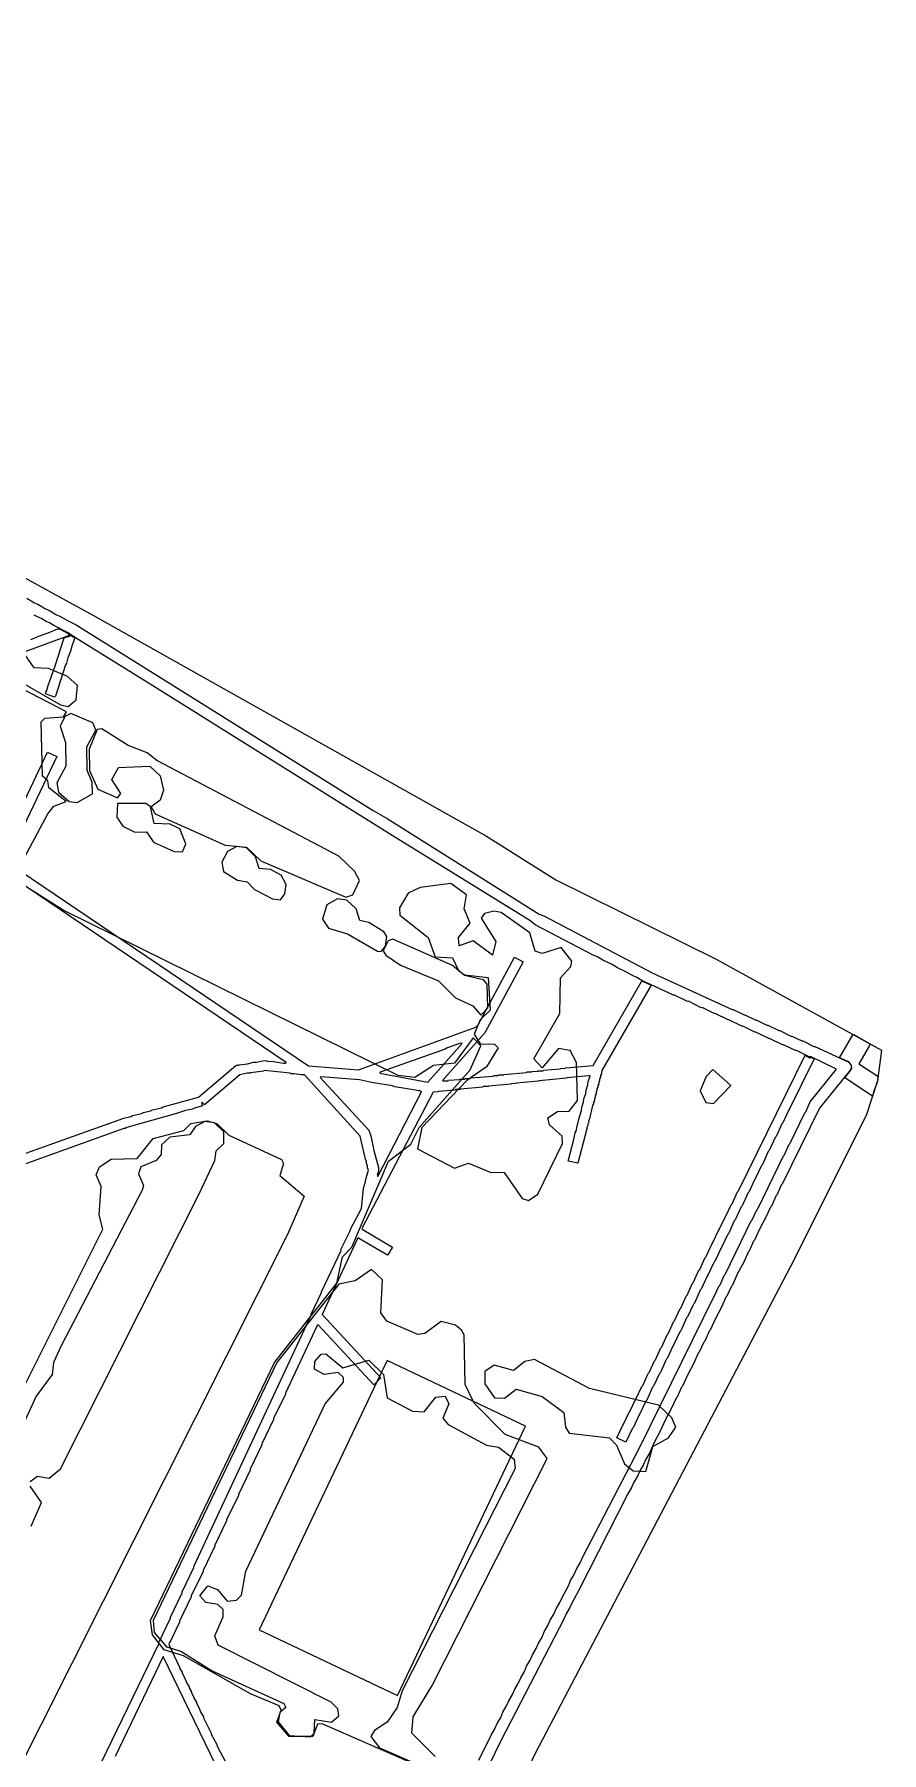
# Model space of a CAD drawing. Extents: x 1764 to 2708, y -3060 to -2272.
# Drawn here: x 2529 to 2708, y -2845 to -2481.7 of the extents above; entities that cross this region are included whole.
import ezdxf

# ---------------------------------------------------------------- set-up
doc = ezdxf.new("R2010")
doc.units = 0
for name, color, linetype in [('DOR_DOROZHKA', 8, 'CONTINUOUS'), ('DOR_LESTNICA', 8, 'CONTINUOUS'), ('DOR_PEREHOD', 8, 'CONTINUOUS'), ('DOR_TROTUAR', 8, 'CONTINUOUS'), ('GRANICA_UCHASTKA', 8, 'CONTINUOUS'), ('PL_SOBAKI', 3, 'CONTINUOUS'), ('ZEL_DEREVYA', 94, 'CONTINUOUS'), ('ZEL_TRAVA', 82, 'CONTINUOUS')]:
    doc.layers.add(name, color=color, linetype=linetype)

msp = doc.modelspace()

# ---------------------------------------------------------------- linework, layer by layer
at = {"layer": 'DOR_DOROZHKA'}
for points in [[(2528.258, -2609.6), (2530.241, -2608.756), (2531.93, -2608.219), (2533.913, -2607.376), (2534.313, -2607.368), (2536.135, -2608.329), (2536.544, -2608.72), (2525.625, -2612.758)], [(2520.769, -2656.586), (2531.775, -2633.436), (2533.697, -2634.395), (2523.169, -2656.534)], [(2500.298, -2727.865), (2547.855, -2710.829), (2549.348, -2710.497), (2549.744, -2710.288), (2551.635, -2709.847), (2552.031, -2709.638), (2553.525, -2709.306), (2553.92, -2709.097), (2555.812, -2708.656), (2556.208, -2708.447), (2563.667, -2706.385), (2571.527, -2699.712), (2571.925, -2699.603), (2572.127, -2699.699), (2572.225, -2699.597), (2574.021, -2699.358), (2575.314, -2699.03), (2575.914, -2699.017), (2577.208, -2698.689), (2578.108, -2698.669), (2578.21, -2698.767), (2579.512, -2698.839), (2581.621, -2699.194), (2582.121, -2699.183), (2582.219, -2699.081), (2522.312, -2658.553)], [(2523.578, -2656.925), (2586.936, -2699.779), (2597.461, -2700.653), (2622.279, -2691.612), (2622.768, -2691.101), (2630.464, -2676.827), (2632.285, -2677.789), (2624.205, -2692.771), (2615.218, -2702.87), (2615.32, -2702.968), (2616.42, -2702.944), (2616.518, -2702.842), (2618.816, -2702.692), (2618.914, -2702.59), (2619.914, -2702.569), (2620.012, -2702.467), (2621.112, -2702.443), (2621.21, -2702.341), (2625.903, -2701.939), (2626.001, -2701.837), (2627.001, -2701.815), (2627.099, -2701.713), (2628.199, -2701.689), (2628.297, -2701.587), (2632.991, -2701.186), (2633.089, -2701.083), (2634.089, -2701.062), (2634.187, -2700.96), (2635.287, -2700.936), (2635.384, -2700.834), (2636.485, -2700.81), (2636.582, -2700.708), (2640.078, -2700.432), (2640.176, -2700.33), (2641.176, -2700.308), (2641.274, -2700.206), (2647.066, -2699.681), (2657.288, -2681.951), (2657.486, -2681.846), (2659.306, -2682.708), (2648.89, -2700.742), (2648.805, -2701.444), (2648.613, -2701.849), (2648.62, -2702.149), (2648.428, -2702.553), (2648.435, -2702.853), (2648.244, -2703.257), (2648.25, -2703.557), (2648.059, -2703.962), (2648.065, -2704.262), (2647.874, -2704.666), (2647.88, -2704.966), (2647.689, -2705.37), (2647.695, -2705.67), (2647.504, -2706.075), (2647.51, -2706.375), (2647.319, -2706.779), (2647.326, -2707.079), (2647.134, -2707.483), (2647.141, -2707.783), (2646.949, -2708.188), (2646.31, -2711.003), (2646.118, -2711.407), (2646.125, -2711.707), (2645.934, -2712.112), (2645.94, -2712.412), (2645.749, -2712.816), (2645.755, -2713.116), (2643.811, -2720.362), (2641.8, -2719.905), (2643.003, -2715.377), (2643.272, -2713.97), (2643.464, -2713.566), (2643.733, -2712.159), (2643.925, -2711.755), (2644.01, -2711.053), (2644.571, -2709.24), (2644.656, -2708.537), (2645.032, -2707.429), (2645.117, -2706.727), (2645.493, -2705.618), (2645.578, -2704.916), (2645.954, -2703.807), (2646.039, -2703.105), (2646.415, -2701.996), (2646.311, -2701.798), (2646.113, -2701.903), (2641.519, -2702.302), (2641.422, -2702.404), (2635.63, -2702.929), (2635.532, -2703.032), (2630.838, -2703.433), (2630.74, -2703.535), (2629.74, -2703.557), (2629.643, -2703.659), (2624.949, -2704.061), (2624.851, -2704.163), (2623.851, -2704.184), (2623.753, -2704.287), (2619.059, -2704.688), (2618.961, -2704.79), (2617.961, -2704.812), (2617.863, -2704.914), (2614.368, -2705.19), (2614.27, -2705.292), (2613.27, -2705.314), (2598.185, -2734.154), (2598.289, -2734.352), (2604.674, -2738.116), (2603.61, -2739.84), (2597.328, -2736.174), (2589.773, -2752.346), (2602.17, -2765.785), (2600.7, -2767.217), (2588.921, -2754.565), (2588.723, -2754.669), (2582.029, -2769.021), (2582.034, -2769.221), (2579.544, -2774.378), (2579.548, -2774.578), (2577.058, -2779.734), (2577.062, -2779.934), (2574.572, -2785.091), (2574.577, -2785.291), (2572.087, -2790.447), (2572.091, -2790.647), (2569.601, -2795.804), (2569.605, -2796.004), (2567.115, -2801.16), (2567.12, -2801.36), (2564.63, -2806.517), (2564.634, -2806.717), (2562.144, -2811.873), (2562.149, -2812.073), (2559.659, -2817.23), (2559.663, -2817.43), (2557.364, -2822.182), (2559.668, -2826.935), (2559.673, -2827.135), (2560.192, -2828.024), (2560.196, -2828.224), (2560.716, -2829.113), (2561.14, -2830.204), (2561.659, -2831.094), (2561.663, -2831.294), (2562.183, -2832.183), (2562.187, -2832.383), (2562.707, -2833.272), (2562.711, -2833.472), (2563.23, -2834.362), (2563.235, -2834.562), (2563.754, -2835.451), (2564.178, -2836.542), (2564.697, -2837.431), (2564.702, -2837.631), (2566.373, -2840.897), (2566.378, -2841.097), (2567.629, -2843.471), (2567.634, -2843.671), (2569.41, -2847.135)], [(2530.071, -2874.098), (2555.26, -2822.027), (2555.253, -2821.727), (2557.743, -2816.571), (2557.739, -2816.371), (2560.229, -2811.214), (2560.225, -2811.014), (2562.715, -2805.858), (2562.71, -2805.658), (2587.475, -2752.495), (2587.471, -2752.295), (2589.674, -2747.745), (2589.669, -2747.545), (2593.784, -2738.852), (2593.779, -2738.652), (2595.791, -2734.506), (2595.787, -2734.306), (2598.094, -2729.954), (2598.501, -2725.643), (2598.973, -2724.332), (2598.966, -2724.032), (2599.619, -2721.817), (2599.408, -2721.321), (2599.4, -2720.921), (2599.189, -2720.426), (2599.18, -2720.026), (2598.969, -2719.53), (2597.863, -2714.651), (2586.077, -2701.699), (2585.377, -2701.714), (2583.871, -2701.446), (2583.171, -2701.462), (2583.069, -2701.364), (2577.553, -2700.783), (2577.455, -2700.885), (2574.662, -2701.245), (2574.564, -2701.347), (2573.964, -2701.36), (2572.37, -2701.695), (2564.904, -2708.059), (2564.391, -2707.47), (2564.295, -2707.672), (2564.508, -2708.268), (2562.817, -2708.705), (2562.421, -2708.914), (2560.927, -2709.246), (2559.04, -2709.887), (2548.498, -2712.816), (2548.202, -2713.023), (2547.902, -2713.029), (2501.041, -2729.85)], [(2568.368, -2849.859), (2556.218, -2824.708), (2546.069, -2845.838)]]:
    msp.add_lwpolyline(points, dxfattribs=at)
for points in [[(2601.978, -2701.355), (2612.124, -2703.237), (2619.352, -2695.077), (2619.05, -2694.983), (2616.071, -2696.048), (2615.775, -2696.255), (2602.074, -2701.153)], [(2652.069, -2778.414), (2653.312, -2775.786), (2653.508, -2775.581), (2654.654, -2773.055), (2654.85, -2772.851), (2655.996, -2770.325), (2656.192, -2770.12), (2657.338, -2767.594), (2657.533, -2767.39), (2658.679, -2764.864), (2658.875, -2764.66), (2660.021, -2762.134), (2660.217, -2761.929), (2661.363, -2759.403), (2661.559, -2759.199), (2662.705, -2756.673), (2662.9, -2756.468), (2664.046, -2753.942), (2664.242, -2753.738), (2665.388, -2751.212), (2665.584, -2751.008), (2666.73, -2748.482), (2666.926, -2748.277), (2668.072, -2745.751), (2668.267, -2745.547), (2669.413, -2743.021), (2669.609, -2742.816), (2670.755, -2740.29), (2670.951, -2740.086), (2672.192, -2737.358), (2672.388, -2737.154), (2673.534, -2734.627), (2673.73, -2734.423), (2674.876, -2731.897), (2675.072, -2731.693), (2676.218, -2729.167), (2676.413, -2728.962), (2677.559, -2726.436), (2677.755, -2726.232), (2691.842, -2697.513), (2692.753, -2697.993), (2693.153, -2697.985), (2693.76, -2698.272), (2688.586, -2708.889), (2688.391, -2709.093), (2687.149, -2711.822), (2686.953, -2712.026), (2685.711, -2714.754), (2685.516, -2714.958), (2684.274, -2717.687), (2684.078, -2717.891), (2682.837, -2720.619), (2682.641, -2720.824), (2681.399, -2723.552), (2681.203, -2723.756), (2679.962, -2726.484), (2679.766, -2726.689), (2678.524, -2729.417), (2678.329, -2729.621), (2677.087, -2732.35), (2676.891, -2732.554), (2675.649, -2735.282), (2675.454, -2735.486), (2674.212, -2738.215), (2674.016, -2738.419), (2672.775, -2741.147), (2672.579, -2741.352), (2671.337, -2744.08), (2671.141, -2744.284), (2669.9, -2747.012), (2669.704, -2747.217), (2668.462, -2749.945), (2668.267, -2750.149), (2667.025, -2752.878), (2666.829, -2753.082), (2665.587, -2755.81), (2665.392, -2756.014), (2664.15, -2758.743), (2663.954, -2758.947), (2662.713, -2761.675), (2662.517, -2761.88), (2661.275, -2764.608), (2661.08, -2764.812), (2659.838, -2767.54), (2659.642, -2767.745), (2658.4, -2770.473), (2658.205, -2770.677), (2656.963, -2773.406), (2656.767, -2773.61), (2655.526, -2776.338), (2655.33, -2776.542), (2653.99, -2779.373)], [(2601.549, -2723.176), (2610.767, -2705.268), (2610.463, -2705.074), (2610.063, -2705.083), (2609.559, -2704.894), (2605.141, -2704.189), (2604.637, -2703.999), (2600.219, -2703.294), (2597.706, -2702.748), (2589.488, -2702.125), (2589.391, -2702.228), (2599.637, -2713.412), (2600.063, -2714.604), (2600.73, -2717.691), (2601.708, -2721.272), (2601.726, -2722.072), (2601.443, -2722.878)]]:
    msp.add_lwpolyline(points, close=True, dxfattribs=at)
at = {"layer": 'DOR_LESTNICA'}
msp.add_lwpolyline([(2531.309, -2621.14), (2531.401, -2620.737), (2531.594, -2620.433), (2531.87, -2619.327), (2533.286, -2615.394), (2535.254, -2609.248), (2536.348, -2608.924), (2536.644, -2608.718), (2537.557, -2609.299), (2536.893, -2611.014), (2536.617, -2612.12), (2536.047, -2613.533), (2535.771, -2614.64), (2535.578, -2614.944), (2533.42, -2621.594), (2533.224, -2621.799)], close=True, dxfattribs=at)
at = {"layer": 'DOR_PEREHOD'}
msp.add_lwpolyline([(2706.137, -2706.209), (2700.251, -2702.334), (2701.516, -2700.705), (2701.708, -2700.301), (2701.695, -2699.701), (2701.077, -2698.914), (2699.158, -2698.055), (2701.954, -2693.192), (2702.154, -2693.188), (2705.598, -2695.114), (2705.408, -2695.619), (2703.188, -2699.369), (2707.247, -2701.982), (2707.171, -2703.085), (2706.414, -2705.102)], close=True, dxfattribs=at)
at = {"layer": 'DOR_TROTUAR'}
for points in [[(2527.37, -2600.914), (2528.992, -2601.88), (2529.699, -2602.165), (2531.32, -2603.13), (2532.027, -2603.415), (2533.648, -2604.38), (2534.355, -2604.665), (2535.977, -2605.631), (2537.796, -2606.492), (2600.577, -2645.757), (2603.516, -2647.494), (2635.669, -2667.71), (2636.678, -2668.089), (2659.652, -2680.199), (2676.425, -2687.841), (2676.625, -2687.836), (2678.951, -2688.987), (2679.151, -2688.982), (2681.477, -2690.133), (2681.677, -2690.128), (2683.801, -2691.183), (2684.001, -2691.179), (2686.327, -2692.329), (2686.527, -2692.325), (2688.853, -2693.475), (2689.053, -2693.471), (2691.177, -2694.526), (2691.377, -2694.521), (2693.703, -2695.672), (2693.903, -2695.667), (2701.079, -2699.014), (2701.386, -2699.308), (2701.595, -2699.703), (2701.608, -2700.303), (2701.416, -2700.708), (2694.887, -2708.753), (2687.03, -2724.831), (2686.834, -2725.035), (2685.879, -2727.157), (2685.684, -2727.361), (2684.729, -2729.483), (2684.533, -2729.687), (2683.579, -2731.809), (2682.232, -2734.339), (2681.182, -2736.663), (2680.986, -2736.868), (2680.032, -2738.989), (2679.836, -2739.194), (2678.881, -2741.315), (2677.535, -2743.846), (2676.485, -2746.17), (2676.289, -2746.374), (2675.335, -2748.496), (2675.139, -2748.7), (2674.184, -2750.822), (2672.838, -2753.352), (2671.788, -2755.676), (2671.592, -2755.88), (2670.637, -2758.002), (2670.442, -2758.207), (2669.487, -2760.328), (2669.291, -2760.533), (2668.337, -2762.654), (2666.991, -2765.185), (2665.94, -2767.509), (2665.745, -2767.713), (2664.79, -2769.835), (2664.594, -2770.039), (2663.64, -2772.161), (2662.294, -2774.691), (2661.243, -2777.015), (2659.897, -2779.545), (2658.942, -2781.667), (2658.17, -2782.984), (2657.694, -2784.095), (2656.922, -2785.413), (2656.446, -2786.524), (2655.674, -2787.841), (2655.198, -2788.952), (2654.426, -2790.269), (2643.964, -2810.806), (2642.616, -2813.236), (2642.139, -2814.347), (2641.367, -2815.664), (2640.891, -2816.775), (2627.637, -2842.375), (2625.051, -2847.733)], [(2622.925, -2846.579), (2625.513, -2841.32), (2626.285, -2840.003), (2626.761, -2838.892), (2627.533, -2837.575), (2628.01, -2836.464), (2628.782, -2835.146), (2629.258, -2834.035), (2630.03, -2832.718), (2630.506, -2831.607), (2631.278, -2830.29), (2631.754, -2829.179), (2632.526, -2827.862), (2633.002, -2826.751), (2633.774, -2825.433), (2634.251, -2824.323), (2635.023, -2823.005), (2635.499, -2821.894), (2636.271, -2820.577), (2636.747, -2819.466), (2637.519, -2818.149), (2637.995, -2817.038), (2638.767, -2815.721), (2639.244, -2814.61), (2640.015, -2813.292), (2640.492, -2812.181), (2641.84, -2809.751), (2642.316, -2808.64), (2643.088, -2807.323), (2643.564, -2806.212), (2644.336, -2804.895), (2644.813, -2803.784), (2656.914, -2780.41), (2672.537, -2748.656), (2672.732, -2748.452), (2673.687, -2746.33), (2673.883, -2746.126), (2674.837, -2744.004), (2675.033, -2743.8), (2680.494, -2732.576), (2680.689, -2732.372), (2681.644, -2730.25), (2681.84, -2730.046), (2687.3, -2718.822), (2687.496, -2718.618), (2688.45, -2716.496), (2688.646, -2716.292), (2691.806, -2709.72), (2692.002, -2709.516), (2692.956, -2707.394), (2698.51, -2700.47), (2693.151, -2697.885), (2692.751, -2697.893), (2690.021, -2696.552), (2689.821, -2696.556), (2687.292, -2695.31), (2687.092, -2695.314), (2684.362, -2693.972), (2684.162, -2693.977), (2681.431, -2692.635), (2681.231, -2692.639), (2678.703, -2691.393), (2678.503, -2691.398), (2675.773, -2690.056), (2675.573, -2690.06), (2672.842, -2688.718), (2672.642, -2688.723), (2670.114, -2687.477), (2669.914, -2687.481), (2667.184, -2686.139), (2666.984, -2686.144), (2664.253, -2684.802), (2664.053, -2684.806), (2657.384, -2681.749), (2656.269, -2681.072), (2655.36, -2680.692), (2654.245, -2680.016), (2652.223, -2679.059), (2651.108, -2678.382), (2649.086, -2677.426), (2647.971, -2676.749), (2647.062, -2676.369), (2634.817, -2669.93), (2633.697, -2669.054), (2604.594, -2651.073), (2551.752, -2617.997), (2537.657, -2609.296), (2536.133, -2608.229), (2533.098, -2606.693), (2532.185, -2606.113), (2531.479, -2605.828), (2530.566, -2605.247), (2528.948, -2604.482)]]:
    msp.add_lwpolyline(points, dxfattribs=at)
at = {"layer": 'GRANICA_UCHASTKA'}
msp.add_lwpolyline([(2323.688, -2481.651), (2371.295, -2508.637), (2415.903, -2535.687), (2541.455, -2604.512), (2624.508, -2651.243), (2639.214, -2660.43), (2673.094, -2677.207), (2708.028, -2696.463), (2707.168, -2702.985), (2704.82, -2710.039), (2689.478, -2740.886), (2635.668, -2843.602), (2588.653, -2936.666), (2535.342, -3039.371), (2525.363, -3040.587), (2519.406, -3042.717), (2501.132, -3053.617), (2494.675, -3055.757), (2486.772, -3060.431), (2386.664, -3011.567), (2312.904, -2978.142)], dxfattribs=at)
at = {"layer": 'PL_SOBAKI'}
msp.add_lwpolyline([(2605.727, -2832.909), (2632.79, -2775.958), (2603.521, -2762.113), (2601.445, -2766.478), (2576.457, -2819.053)], close=True, dxfattribs=at)
at = {"layer": 'ZEL_DEREVYA'}
for points in [[(2534.486, -2623.422), (2536.12, -2623.804), (2537.839, -2622.349), (2538.108, -2619.342), (2535.983, -2617.47), (2531.943, -2615.723), (2528.939, -2615.621), (2526.487, -2612.089), (2520.277, -2608.304), (2517.755, -2607.358), (2513.255, -2607.456), (2510.19, -2604.52), (2507.2, -2605.085), (2506.47, -2606.018), (2506.503, -2607.518), (2508.794, -2609.386), (2510.805, -2609.843)], [(2536.304, -2643.894), (2538.059, -2644.106), (2541.272, -2642.285), (2541.218, -2639.785), (2540.163, -2637.307), (2540.055, -2632.306), (2541.98, -2628.763), (2541.322, -2627.276), (2536.652, -2625.293), (2535.415, -2625.903), (2534.458, -2627.925), (2535.534, -2631.404), (2535.642, -2636.404), (2533.717, -2639.947), (2534.094, -2641.94)], [(2558.543, -2654.419), (2560.295, -2654.506), (2561.01, -2652.865), (2559.69, -2649.642), (2557.668, -2648.685), (2554.288, -2648.508), (2553.504, -2645.023), (2552.571, -2644.292), (2546.568, -2644.297), (2546.38, -2647.178), (2547.671, -2649.067), (2550.2, -2650.347), (2552.7, -2650.293), (2554.124, -2652.513)], [(2579.271, -2664.476), (2581.026, -2664.689), (2581.916, -2663.419), (2582.206, -2661.411), (2581.163, -2659.433), (2578.886, -2658.231), (2576.505, -2658.033), (2575.743, -2655.548), (2573.784, -2653.673), (2571.777, -2653.382), (2569.799, -2654.426), (2568.597, -2656.703), (2568.974, -2658.696), (2571.932, -2660.55), (2573.939, -2660.84), (2575.475, -2662.474)], [(2632.042, -2727.87), (2633.426, -2728.257), (2635.399, -2726.922), (2640.586, -2716.179), (2640.554, -2714.679), (2637.833, -2712.237), (2637.467, -2710.744), (2639.523, -2709.449), (2642.024, -2709.395), (2643.725, -2707.107), (2643.552, -2699.106), (2642.245, -2696.508), (2639.735, -2696.104), (2636.322, -2700.18), (2634.53, -2698.301), (2639.992, -2688.678), (2640.163, -2681.17), (2642.362, -2678.746), (2642.588, -2677.616), (2640.274, -2674.748), (2636.299, -2676.001), (2634.788, -2675.533), (2633.705, -2671.68), (2627.608, -2667.351), (2626.101, -2667.05), (2624.111, -2667.593), (2623.381, -2668.526), (2626.489, -2673.461), (2625.801, -2676.353), (2621.734, -2673.314), (2618.755, -2674.379), (2618.634, -2672.631), (2621.069, -2669.576), (2619.838, -2666.601), (2620.273, -2663.59), (2616.971, -2661.244), (2610.485, -2662.051), (2608.009, -2663.23), (2606.16, -2666.397), (2606.192, -2667.897), (2612.214, -2672.644), (2613.678, -2676.74), (2617.309, -2676.911), (2618.619, -2679.635), (2619.888, -2680.524), (2624.904, -2681.125), (2625.303, -2687.995), (2623.179, -2690.042), (2621.91, -2693.071), (2623.206, -2695.127), (2626.209, -2695.229), (2626.976, -2695.963), (2624.562, -2700.017), (2620.371, -2702.859), (2610.831, -2712.82), (2609.928, -2717.342), (2617.771, -2721.425), (2620.749, -2720.36), (2625.293, -2722.263), (2628.296, -2722.365)], [(2601.52, -2675.502), (2602.272, -2675.569), (2603.166, -2674.466), (2603.456, -2672.458), (2602.809, -2671.472), (2599.639, -2669.456), (2597.755, -2669.08), (2596.992, -2666.595), (2595.034, -2664.719), (2593.027, -2664.429), (2590.804, -2665.728), (2589.868, -2668.75), (2591.16, -2670.64), (2595.189, -2671.887)], [(2655.547, -2785.393), (2658.177, -2785.586), (2659.647, -2780.301), (2663.026, -2778.477), (2664.561, -2776.193), (2663.685, -2774.211), (2660.875, -2771.52), (2646.291, -2768), (2634.654, -2761.915), (2632.661, -2762.291), (2630.2, -2764.179), (2626.175, -2763.098), (2624.203, -2764.433), (2624.176, -2767.06), (2626.199, -2770.018), (2628.326, -2770.056), (2630.787, -2768.168), (2636.323, -2769.716), (2640.898, -2773.077), (2641.216, -2776.197), (2641.993, -2777.431), (2650.518, -2778.414), (2651.969, -2779.967), (2653.723, -2783.931)]]:
    msp.add_lwpolyline(points, close=True, dxfattribs=at)
for points in [[(2528.07, -2787.647), (2529.63, -2786.529), (2532.141, -2786.975), (2534.517, -2785.006), (2563.776, -2726.844), (2567.125, -2719.768), (2567.415, -2717.76), (2569.049, -2716.224), (2568.995, -2713.724), (2567.037, -2711.849), (2565.03, -2711.559), (2563.051, -2712.602), (2561.839, -2714.379), (2557.598, -2714.888), (2555.882, -2716.509), (2555.759, -2718.512), (2554.702, -2719.786), (2551.479, -2721.106), (2551.011, -2722.617), (2552.066, -2725.096), (2551.754, -2726.103), (2534.622, -2758.99), (2533.031, -2762.526), (2532.751, -2765.034), (2529.348, -2769.61), (2522.661, -2784.262)], [(2613.705, -2845.828), (2608.763, -2840.932), (2609.021, -2837.424), (2613.048, -2830.834), (2637.356, -2782.784), (2635.554, -2780.405), (2628.492, -2777.723), (2621.929, -2771.111), (2620.009, -2767.15), (2619.782, -2756.65), (2619.261, -2755.661), (2617.987, -2754.604), (2614.969, -2753.836), (2611.523, -2756.411), (2610.026, -2756.61), (2603.461, -2753.751), (2602.173, -2752.028), (2602.522, -2745.016), (2600.223, -2742.815), (2596.774, -2745.224), (2593.288, -2745.966), (2580.221, -2762.507), (2554.053, -2817.101), (2554.274, -2819.597), (2556.924, -2822.625), (2559.946, -2823.56), (2566.54, -2827.753), (2581.696, -2834.596), (2582.091, -2835.505), (2580.82, -2836.533), (2580.53, -2838.54), (2582.843, -2841.409), (2587.351, -2841.645), (2588.085, -2840.878), (2588.273, -2837.998), (2591.786, -2838.547), (2593.343, -2837.263), (2593.144, -2835.766), (2591.696, -2834.38), (2567.798, -2822.307), (2567.13, -2820.32), (2568.877, -2816.28), (2568.844, -2814.78), (2567.738, -2813.72), (2565.227, -2813.274), (2563.946, -2811.885), (2565.651, -2809.763), (2567.669, -2810.553), (2569.723, -2813.01), (2571.72, -2812.8), (2572.78, -2811.694), (2573.672, -2806.672), (2590.417, -2771.292), (2594.32, -2766.705), (2594.298, -2765.705), (2593.191, -2764.645), (2590.198, -2765.043), (2588.174, -2763.961), (2588.222, -2762.334), (2589.604, -2760.72), (2590.605, -2760.699), (2594.17, -2763.623), (2599.637, -2762.004), (2602.788, -2765.021), (2603.562, -2770.007), (2608.876, -2772.81), (2611.379, -2772.923), (2613.815, -2769.869), (2615.811, -2769.659), (2616.595, -2771.226), (2615.327, -2774.255), (2616.441, -2775.649), (2624.539, -2779.976), (2627.05, -2780.422), (2630.356, -2782.935), (2630.565, -2784.932), (2606.735, -2831.971), (2605.644, -2835.496), (2603.542, -2838.543), (2600.83, -2840.353), (2600.107, -2841.619), (2601.909, -2843.998), (2610.495, -2847.773)], [(2528.276, -2797.147), (2530.501, -2792.096), (2528.092, -2788.647)]]:
    msp.add_lwpolyline(points, dxfattribs=at)
at = {"layer": 'ZEL_TRAVA'}
for points in [[(2526.407, -2656.614), (2531.857, -2646.491), (2533.072, -2644.839), (2535.679, -2643.907), (2532.072, -2640.983), (2531.831, -2639.488), (2530.684, -2638.512), (2530.436, -2627.011), (2531.17, -2626.245), (2535.166, -2625.992), (2535.768, -2624.895), (2524.511, -2619.052)], [(2609.489, -2847.503), (2589.793, -2838.924), (2588.794, -2838.987), (2587.851, -2841.634), (2582.847, -2841.575), (2580.197, -2838.548), (2581.143, -2836.026), (2580.706, -2835.118), (2574.649, -2832.581), (2560.468, -2824.55), (2556.439, -2823.303), (2553.952, -2820.105), (2553.553, -2817.112), (2579.721, -2762.518), (2592.866, -2745.725), (2594.08, -2740.196), (2596.037, -2738.153), (2603.815, -2719.975), (2608.573, -2716.371), (2610.331, -2712.831), (2621.072, -2700.593), (2623.298, -2695.542), (2621.677, -2693.826), (2617.792, -2699.246), (2613.299, -2699.677), (2609.352, -2702.263), (2605.841, -2701.839), (2535.049, -2666.849), (2527.948, -2662.334)], [(2516.091, -2788.906), (2543.426, -2734.287), (2542.695, -2731.301), (2543.065, -2725.29), (2542.011, -2722.812), (2542.726, -2721.17), (2545.191, -2719.491), (2550.691, -2719.372), (2554.101, -2715.13), (2560.569, -2713.489), (2562.037, -2711.957), (2565.526, -2711.381), (2567.541, -2712.005), (2570.095, -2714.451), (2581.212, -2719.588), (2581.647, -2720.454), (2580.868, -2722.973), (2585.966, -2727.365), (2582.472, -2735.444), (2517.32, -2865.044)]]:
    msp.add_lwpolyline(points, dxfattribs=at)
for points in [[(2594.772, -2664.141), (2596.261, -2663.609), (2597.696, -2660.576), (2596.653, -2658.598), (2593.332, -2655.418), (2554.876, -2635.238), (2552.84, -2633.614), (2548.804, -2632.034), (2543.225, -2628.486), (2542.227, -2628.633), (2540.566, -2632.796), (2540.663, -2637.296), (2542.375, -2641.261), (2546.542, -2643.089), (2547.272, -2642.156), (2545.374, -2639.195), (2546.778, -2636.664), (2553.402, -2636.437), (2555.53, -2638.476), (2556.262, -2641.461), (2555.557, -2643.603), (2553.67, -2645.019), (2554.495, -2646.502), (2569.27, -2653.103), (2573.781, -2653.506), (2576.846, -2656.441)], [(2623.324, -2689.038), (2624.792, -2687.505), (2624.684, -2682.505), (2623.914, -2681.605), (2619.892, -2680.691), (2617.345, -2678.578), (2604.718, -2673.015), (2603.725, -2673.328), (2602.687, -2675.476), (2603.29, -2676.381), (2606.337, -2678.483), (2614.413, -2681.81), (2617.993, -2685.401), (2621.656, -2687.073)], [(2670.873, -2707.521), (2672.504, -2707.736), (2676.173, -2703.904), (2672.349, -2700.569), (2670.963, -2702.016), (2669.694, -2705.045)]]:
    msp.add_lwpolyline(points, close=True, dxfattribs=at)

doc.saveas('drawing.dxf')
